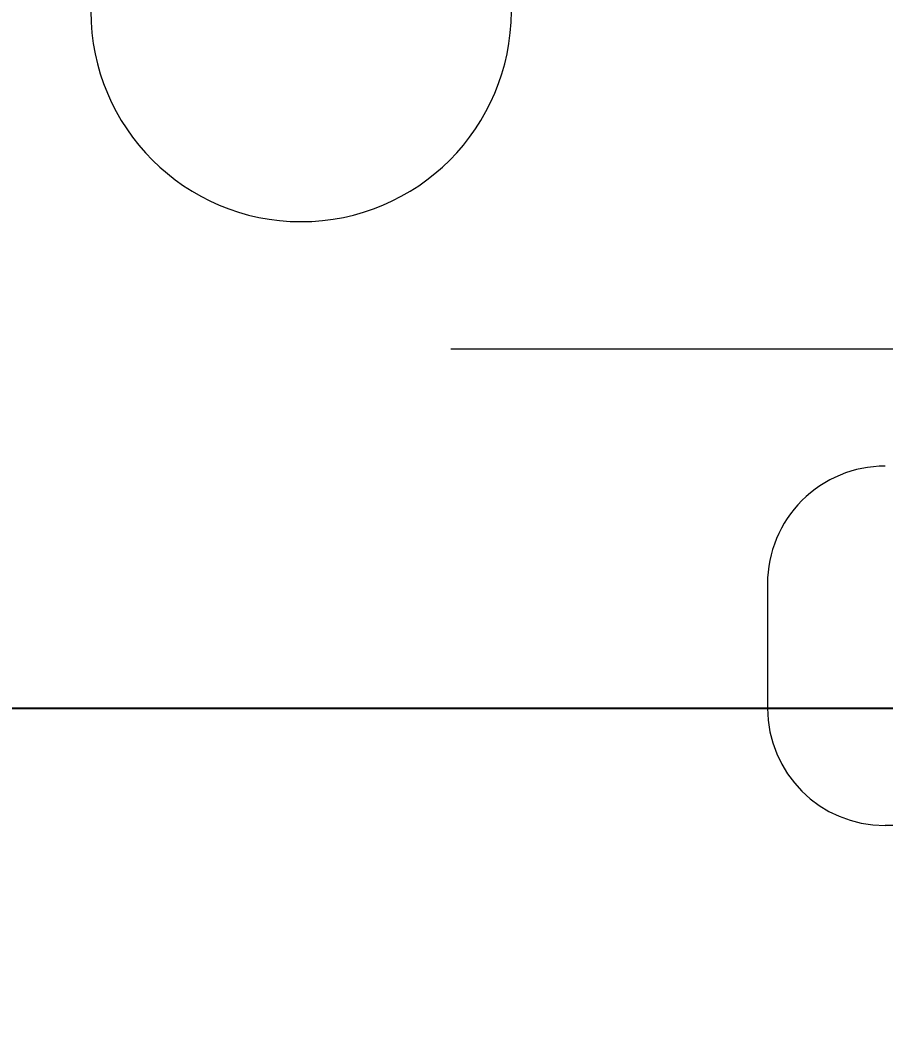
# Model space of a CAD drawing. Extents: x -178977 to 231842, y -29287 to 19916.
# Drawn here: x 44906.2 to 45050.6, y -3751.9 to -3585.1 of the extents above; entities that cross this region are included whole.
import ezdxf
from ezdxf import colors
from ezdxf.entities.mleader import LeaderData, LeaderLine
from ezdxf.math import Vec2, Vec3

# ---------------------------------------------------------------- set-up
doc = ezdxf.new("R2010")
doc.units = 0
doc.header["$LTSCALE"] = 0.25
doc.linetypes.add('DASHDOT', pattern=[25.4, 12.7, -6.35, 0, -6.35])
doc.layers.add('01-First Floor-FUR$0$FALSE CEILING', color=251, linetype='Continuous')
for name, color, linetype, lineweight in [('01-First Floor-FUR$0$LOADING', 253, 'Continuous', 5), ('E-LITE-CIRC', 6, 'Continuous', 25), ('E-LITE-CLNG-CNDT', 6, 'DASHDOT', 35)]:
    doc.layers.add(name, color=color, linetype=linetype, lineweight=lineweight)
doc.styles.add('DC_SIMPLEX', font='SIMPLEX.shx', dxfattribs={"width": 0.7})

# ---------------------------------------------------------------- blocks, each defined once
blk = doc.blocks.new('01-First Floor-FUR$0$GF21018-P')
at = {"color": 0}
for p, q in [((0.22049, 0.47563), (0.22049, 0.0675)), ((0.30001, 0.32259), (0.30001, 0.14)), ((0.25963, 0.12039), (0.2804, 0.12039))]:
    blk.add_line(p, q, dxfattribs=at)
for centre, radius, start, end in [((0.25963, 0.14), 0.01962, 180, 270), ((0.2804, 0.14), 0.01962, 270, 0), ((0.16409, 0.0425), 0.03511, 270, 90)]:
    blk.add_arc(centre, radius, start, end, dxfattribs=at)
blk = doc.blocks.new('01-First Floor-FUR')
at = {"layer": '01-First Floor-FUR$0$FALSE CEILING', "linetype": 'Continuous'}
blk.add_line((44776, -3700), (48976, -3700), dxfattribs=at)
at = {"layer": '01-First Floor-FUR$0$LOADING', "extrusion": (-7.77426e-06, 2.24021e-05, 1), "xscale": 1000, "yscale": 1000, "zscale": 1000, "rotation": 269.9985892449479}
blk.add_blockref('01-First Floor-FUR$0$GF21018-P', (44910.62, -3419.58, -0.55), dxfattribs=at)
blk = doc.blocks.new('ARR0W')
at = {"color": 45}
blk.add_ellipse((0, 0), major_axis=(0.4, 0), ratio=0.4, dxfattribs=at)
at = {"color": 45, "ltscale": 0.5}
blk.add_solid([(-1.4, 0.1667), (-0.4, 0), (-1.4, -0.1667)], dxfattribs=at)

msp = doc.modelspace()

# ---------------------------------------------------------------- block references
at = {"layer": 'E-LITE-CLNG-CNDT'}
msp.add_blockref('01-First Floor-FUR', (0, 0), dxfattribs=at)

# ---------------------------------------------------------------- leaders
at = {"layer": 'E-LITE-CIRC'}
ml = msp.add_multileader_mtext('Standard', dxfattribs=at)
ml.set_content('{\\Fdc_el_romans|c0;\\W0.8;TO\\Fromans|c0; \\Fsimplex|c0;PP-\\Fdc_el_romans|c0;F1\\Fsimplex|c0;/M34}', color=256, style='DC_SIMPLEX')
ml.set_leader_properties()
ml.set_arrow_properties(name='ARR0W')
ml.build(insert=Vec2(0, 0))
ml.multileader.update_dxf_attribs({"dogleg_length": 200, "arrow_head_size": 140, "scale": 100})
ctx = ml.context
ctx.base_point, ctx.scale, ctx.char_height, ctx.arrow_head_size, ctx.landing_gap_size, ctx.plane_origin, ctx.plane_x_axis, ctx.plane_y_axis = Vec3(42877.17, -3563.44), 100, 200, 140, 140, Vec3(57218.8, -9882.6), Vec3(1, 0.000001, 0), Vec3(-0.000001, 1, 0)
ctx.text_align_type = 2
notes = []
notes.append((ctx, [(1, (1, 1, 0), (45125.01, -3563.44), (-1, -0.000001, 0), 108.79, [(0, [(45270.68, -4405.34)], 0, [])])]))
ctx.mtext.insert, ctx.mtext.text_direction, ctx.mtext.rotation, ctx.mtext.alignment, ctx.mtext.flow_direction = Vec3(44876.22, -3430.1), Vec3(1, 0.000001, 0), 0.000001, 3, 5
for ctx, leaders in notes:
    for number, flags, end, landing, length, lines in leaders:
        leader = LeaderData()
        leader.index, (leader.has_last_leader_line, leader.has_dogleg_vector, leader.attachment_direction) = number, flags
        leader.last_leader_point, leader.dogleg_vector, leader.dogleg_length = Vec3(end), Vec3(landing), length
        for number, points, colour, breaks in lines:
            line = LeaderLine()
            line.index, line.vertices, line.color, line.breaks = number, Vec3.list(points), colors.encode_raw_color(colour), breaks
            leader.lines.append(line)
        ctx.leaders.append(leader)

doc.saveas('drawing.dxf')
